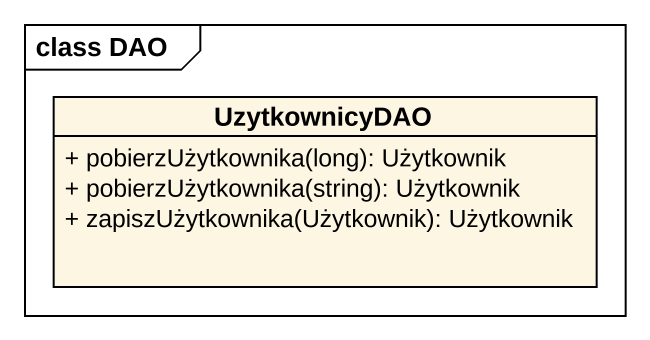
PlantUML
@startuml
mainframe class DAO
hide circle
hide empty members
skinparam classAttributeIconSize 0
class UzytkownicyDAO {
  + pobierzUżytkownika(long): Użytkownik
  + pobierzUżytkownika(string): Użytkownik
  + zapiszUżytkownika(Użytkownik): Użytkownik
}
@enduml
